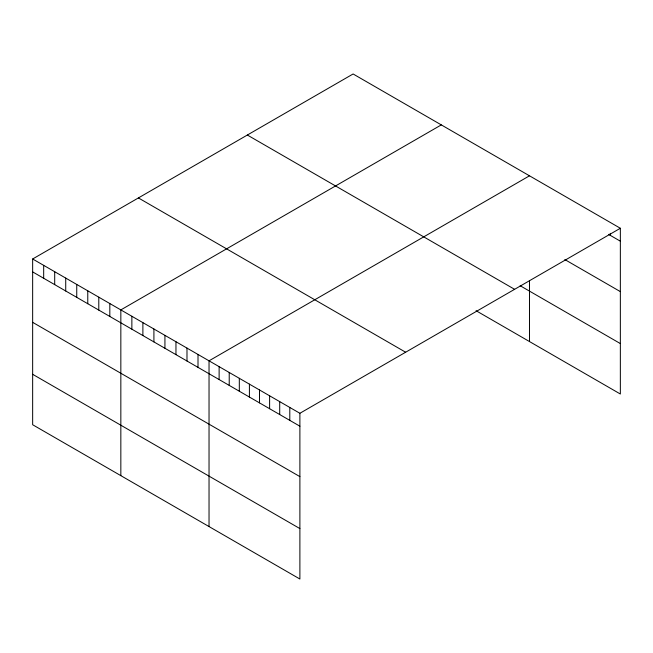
<?xml version="1.0" encoding="UTF-8"?>
<svg xmlns="http://www.w3.org/2000/svg" width="653" height="653" viewBox="0 0 653 653"><rect width="100%" height="100%" fill="white"/><g stroke="black" fill="none" stroke-linecap="round" stroke-linejoin="round"><path stroke-width="0.98" d="M620.35 228.264L299.89 413.284L299.89 579.023L32.65 424.736L32.65 258.988L353.11 73.977L620.35 228.264L620.35 394.012L476.061 310.706M441.297 124.894L120.838 309.906L120.838 475.645M529.485 175.812L209.033 360.823L209.033 526.563M608.572 234.378L620.35 241.177M564.821 259.559L620.35 291.613M520.163 285.728L620.35 343.576M247.356 135.032L514.597 289.32M138.403 197.932L405.644 352.228M32.65 258.988L299.89 413.284M32.65 271.901L299.89 426.197M32.65 322.337L299.89 476.625M32.65 374.3L299.89 528.587M610.253 233.366L610.253 235.349M529.485 280.725L529.485 341.552M289.793 407.456L289.793 420.369M279.704 401.628L279.704 414.541M269.607 395.8L269.607 408.713M259.51 389.963L259.51 402.877M249.413 384.135L249.413 397.048M239.316 378.307L239.316 391.22M229.219 372.479L229.219 385.392M219.122 366.651L219.122 379.564M198.006 354.457L198.006 367.37M186.987 348.098L186.987 361.011M175.959 341.731L175.959 354.644M164.931 335.364L164.931 348.278M153.912 328.998L153.912 341.911M142.885 322.639L142.885 335.552M131.865 316.272L131.865 329.185M109.818 303.539L109.818 316.452M98.791 297.18L98.791 310.093M87.771 290.814L87.771 303.727M76.744 284.447L76.744 297.36M65.724 278.088L65.724 291.001M54.697 271.721L54.697 284.635M43.678 265.355L43.678 278.268"/></g></svg>
